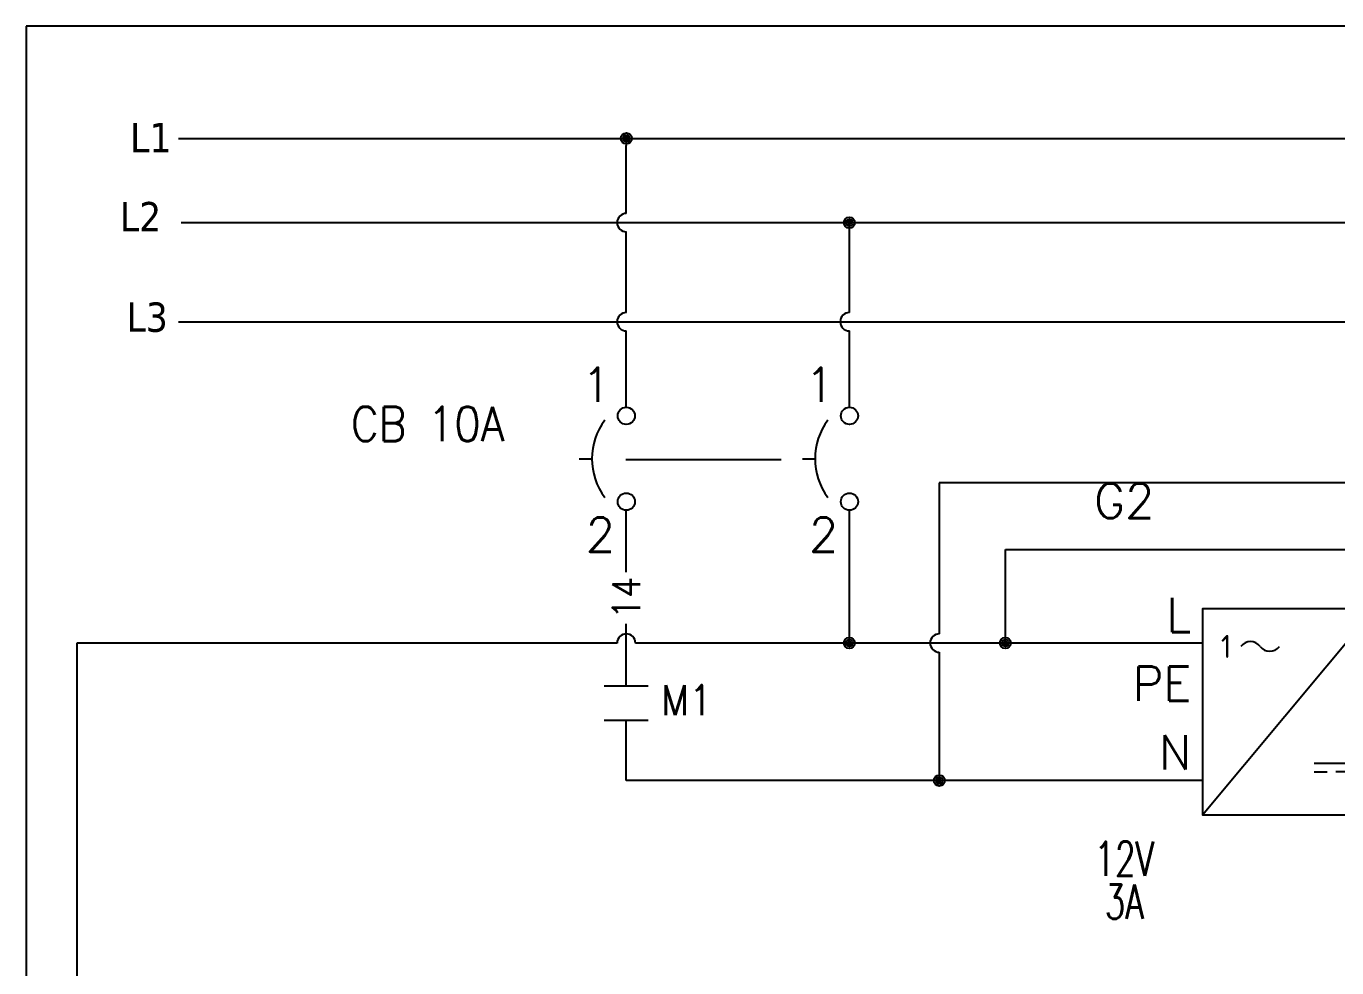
# Model space of a CAD drawing. Header units: millimetres. Extents: x 123.5 to 144.3, y 105.4 to 121.6.
# Drawn here: x 123.51 to 130.66, y 116.45 to 121.59 of the extents above; entities that cross this region are included whole.
import ezdxf
from ezdxf.enums import TextEntityAlignment as Align

# ---------------------------------------------------------------- set-up
doc = ezdxf.new("R2010")
doc.units = ezdxf.units.MM
doc.linetypes.add('HIDDEN2', pattern=[0.1875, 0.125, -0.0625])
for name, color, linetype in [('BLK_12AWG', 7, 'Continuous'), ('DESC', 250, 'Continuous'), ('LINK', 9, 'Continuous'), ('SYMS', 7, 'Continuous'), ('TAGS', 250, 'Continuous'), ('TERMS', 250, 'Continuous'), ('WIREFIXED', 7, 'Continuous'), ('WIRES', 7, 'Continuous')]:
    doc.layers.add(name, color=color, linetype=linetype)
doc.styles.get("Standard").update_dxf_attribs({"font": 'tahoma.ttf'})
doc.styles.add('WD', font='romans.shx')
doc.styles.add('WD_IEC', font='isocp2.shx', dxfattribs={"width": 0.9, "height": 4})

# ---------------------------------------------------------------- blocks, each defined once
blk = doc.blocks.new('HPW1_1PH')
for p, q in [((0, -0.625), (0.625, 0.125)), ((0.4066, -0.4373), (0.5317, -0.4373)), ((0.4066, -0.4686), (0.4535, -0.4686)), ((0.5317, -0.4686), (0.4848, -0.4686))]:
    blk.add_line(p, q)
blk.add_lwpolyline([(0.625, 0.125), (0, 0.125), (0, -0.625), (0.625, -0.625)], close=True)
for centre, start, end in [((0.175, -0.0387), 36.8699, 143.1301), ((0.245, 0.0138), 216.8699, 323.1301)]:
    blk.add_arc(centre, 0.0438, start, end)
at = {"style": 'WD_IEC'}
blk.add_text('1', height=0.084, dxfattribs=at).set_placement((0.105, -0.0124), align=Align.MIDDLE_RIGHT)
at = {"style": 'WD', "width": 0.7}
for tag, p in [('INST', (-0.2843, 0.7938)), ('LOC', (-0.2843, 0.6242)), ('RATING1', (-0.2843, 0.285)), ('XREF', (-0.2843, -0.691)), ('DESC1', (-0.2843, -0.8472)), ('DESC2', (-0.2843, -1.0035)), ('DESC3', (-0.2843, -1.1578))]:
    blk.add_attdef(tag, text='', height=0.125, dxfattribs=at).set_placement(p, align=Align.CENTER)
at = {"style": 'WD'}
blk.add_attdef('TAG1', text='', height=0.125, dxfattribs=at).set_placement((-0.2843, 0.4546), align=Align.CENTER)
at = {"linetype": 'Continuous', "style": 'WD', "flags": 9}
for tag, p in [('CAT', (0.8888, 0.2765)), ('MFG', (0.8868, 0.2571)), ('ASSYCODE', (0.8871, -0.5638))]:
    blk.add_attdef(tag, text='', height=0.01, dxfattribs=at).set_placement(p, align=Align.CENTER)
at = {"linetype": 'Continuous', "style": 'WD', "flags": 8}
for tag, p in [('TERM01', (-0.04, 0.04)), ('TERM04', (1.3525, -0.085)), ('TERM02', (-0.04, -0.2098)), ('TERM05', (1.3525, -0.335)), ('TERM03', (-0.04, -0.46))]:
    blk.add_attdef(tag, text='', height=0.125, dxfattribs=at).set_placement(p, align=Align.RIGHT)
at = {"style": 'WD'}
for tag, p, height, flags in [('X4TERM01', (0, 0), 0.0125, 1), ('X1TERM04', (0.625, -0.125), 0.0125, 1), ('X4TERM02', (0, -0.2498), 0.0125, 1), ('X1TERM05', (0.625, -0.375), 0.0125, 1), ('FAMILY', (0.8618, -0.4829), 0.01, 9), ('X4TERM03', (0, -0.5), 0.0125, 1)]:
    blk.add_attdef(tag, p, '', height=height, dxfattribs=dict(at, flags=flags))
blk = doc.blocks.new('VCB1')
at = {"linetype": 'HIDDEN2'}
blk.add_line((-0.1712, 0), (-0.125, 0), dxfattribs=at)
for centre in [(0, 0.1562), (0, -0.1562)]:
    blk.add_circle(centre, 0.0312)
blk.add_arc((0.1094, 0), 0.2344, 143.1301, 216.8699)
at = {"style": 'WD'}
for tag, p, width in [('INST', (0.2188, 0.3883), 0.7), ('LOC', (0.2188, 0.2188), 0.7), ('TAG1', (0.1269, 0.0644), 0.9), ('XREF', (0.1287, -0.09), 0.7), ('DESC1', (0.1287, -0.242), 0.7), ('DESC2', (0.1287, -0.3893), 0.7)]:
    blk.add_attdef(tag, p, '', height=0.125, dxfattribs=dict(at, width=width))
at = {"linetype": 'Continuous', "style": 'WD'}
for tag, height, flags, p in [('TERM01', 0.125, 8, (-0.055, 0.2066)), ('MFG', 0.01, 9, (-0.1421, -0.0881)), ('CAT', 0.01, 9, (-0.1421, -0.0731))]:
    blk.add_attdef(tag, text='', height=height, dxfattribs=dict(at, flags=flags)).set_placement(p, align=Align.RIGHT)
at = {"color": 7, "style": 'WD', "flags": 1}
for tag, p in [('X2TERM01', (0, 0.1875)), ('X8TERM02', (0, -0.1875))]:
    blk.add_attdef(tag, p, '', height=0.0125, dxfattribs=at)
at = {"style": 'WD', "width": 0.7}
blk.add_attdef('RATING1', text='', height=0.125, dxfattribs=at).set_placement((-0.1875, 0.0625), align=Align.RIGHT)
at = {"color": 7, "style": 'WD'}
for tag, p in [('X4LINK', (-0.25, 0)), ('X1LINK', (0, 0))]:
    blk.add_attdef(tag, p, '', height=0.01, dxfattribs=at)
at = {"style": 'WD', "flags": 9}
for tag, p in [('FAMILY', (-0.1421, -0.0365)), ('CONTACT', (-0.1288, -0.1291))]:
    blk.add_attdef(tag, text='', height=0.01, dxfattribs=at).set_placement(p, align=Align.RIGHT)
at = {"linetype": 'Continuous', "style": 'WD', "flags": 9}
blk.add_attdef('ASSYCODE', text='', height=0.01, dxfattribs=at).set_placement((-0.1533, -0.1061), align=Align.CENTER)
at = {"linetype": 'Continuous', "style": 'WD', "flags": 8}
blk.add_attdef('TERM02', text='', height=0.125, dxfattribs=at).set_placement((-0.0407, -0.2134), align=Align.TOP_RIGHT)
blk = doc.blocks.new('WDDOT')
for radius in [0.03, 0.0187, 0.00929]:
    blk.add_circle((0, 0), radius)
blk = doc.blocks.new('VMS21')
at = {"linetype": 'Continuous'}
for p, q in [((-0.08, 0.0625), (0.08, 0.0625)), ((-0.08, -0.0625), (0.08, -0.0625))]:
    blk.add_line(p, q, dxfattribs=at)
at = {"style": 'WD'}
for tag, p, height, width in [('INST', (0.125, 0.1785), 0.0625, 0.7), ('LOC', (0.125, 0.0938), 0.0625, 0.7), ('TAG2', (0.1269, -0.045), 0.1094, 0.9), ('XREF', (0.1287, -0.1369), 0.0625, 0.7), ('DESC1', (0.1287, -0.2264), 0.0625, 0.7), ('DESC2', (0.1287, -0.3112), 0.0625, 0.7)]:
    blk.add_attdef(tag, p, '', height=height, dxfattribs=dict(at, width=width))
at = {"linetype": 'Continuous', "style": 'WD', "width": 0.9, "flags": 8}
blk.add_attdef('TERM01', text='', height=0.0625, dxfattribs=at).set_placement((-0.0312, 0.125), align=Align.RIGHT)
at = {"color": 7, "style": 'WD', "flags": 1}
for tag, p in [('X2TERM01', (0, 0.0625)), ('X8TERM02', (0, -0.0625))]:
    blk.add_attdef(tag, p, '', height=0.0109, dxfattribs=at)
at = {"style": 'WD'}
for tag, p, flags in [('FAMILY', (-0.1808, 0.0031), 9), ('CONTACT', (-0.1808, -0.0135), 1)]:
    blk.add_attdef(tag, p, '', height=0.01, dxfattribs=dict(at, flags=flags))
at = {"color": 7, "style": 'WD'}
for tag, p in [('X4LINK', (-0.1406, 0)), ('X1LINK', (0.125, 0))]:
    blk.add_attdef(tag, p, '', height=0.01, dxfattribs=at)
at = {"linetype": 'Continuous', "style": 'WD', "width": 0.9, "flags": 8}
blk.add_attdef('TERM02', text='', height=0.0625, dxfattribs=at).set_placement((-0.0312, -0.125), align=Align.TOP_RIGHT)
blk = doc.blocks.new('WD_WNV1')
at = {"style": 'WD', "width": 0.9}
blk.add_attdef('WIRENO', text='', height=0.1, rotation=90, dxfattribs=at).set_placement((0, 0), align=Align.MIDDLE_CENTER)
at = {"style": 'WD', "flags": 1}
for tag, p in [('W01USER', (0, 0.0781)), ('W02USER', (0, 0.0703)), ('W03USER', (0, 0.0625)), ('W04USER', (0, 0.0547)), ('W05USER', (0, 0.0469)), ('W06USER', (0, 0.0391)), ('W07USER', (0, 0.0312)), ('W08USER', (0, 0.0234)), ('W09USER', (0, 0.0156)), ('W10USER', (0, 0.0078))]:
    blk.add_attdef(tag, text='', height=0.005, dxfattribs=at).set_placement(p, align=Align.CENTER)
at = {"color": 7, "style": 'WD'}
for tag, p in [('X2_TINY_DOT_DONT_REMOVE', (0, 0.0625)), ('X8_TINY_DOT_DONT_REMOVE', (0, -0.0625))]:
    blk.add_attdef(tag, p, '', height=0.0001, dxfattribs=at)
at = {"style": 'WD', "flags": 1}
for tag, p in [('X2TERM01', (0, 0.0625)), ('X8TERM01', (0, -0.0625))]:
    blk.add_attdef(tag, p, '', height=0.01, dxfattribs=at)

msp = doc.modelspace()

# ---------------------------------------------------------------- linework, layer by layer
at = {"color": 7, "linetype": 'Continuous'}
for p, q in [((144.2555, 121.5905), (123.5055, 121.5905)), ((123.5055, 121.5905), (123.5055, 105.4055))]:
    msp.add_line(p, q, dxfattribs=at)
at = {"layer": 'BLK_12AWG'}
for p, q in [((124.3362, 120.9782), (142.7112, 120.9782)), ((126.78, 120.5691), (126.78, 120.9397)), ((126.7802, 120.9397), (126.7802, 120.9782)), ((124.351, 120.5191), (142.726, 120.5191)), ((127.9975, 120.0282), (127.9975, 120.5191)), ((126.78, 120.0282), (126.78, 120.4691)), ((124.3362, 119.9782), (142.7112, 119.9782)), ((126.78, 119.512), (126.78, 119.9282)), ((127.9975, 119.512), (127.9975, 119.9282))]:
    msp.add_line(p, q, dxfattribs=at)
for centre in [(126.78, 120.5191), (126.78, 119.9782), (127.9975, 119.9782)]:
    msp.add_arc(centre, 0.05, 90, 270, dxfattribs=at)
at = {"layer": 'LINK'}
msp.add_lwpolyline([(126.7767, 119.2272), (127.6242, 119.2272)], dxfattribs=at)
at = {"layer": 'WIRES'}
for p, q in [((139.3263, 119.0988), (128.4878, 119.0988)), ((128.4878, 119.0988), (128.4878, 118.2755)), ((126.78, 118.6118), (126.78, 118.9495)), ((127.9975, 118.2255), (127.9975, 118.9495)), ((128.8486, 118.2255), (128.8486, 118.735)), ((128.8486, 118.735), (139.8164, 118.735)), ((126.78, 117.993), (126.78, 118.3307)), ((126.73, 118.2255), (123.7815, 118.2255)), ((123.7815, 118.2255), (123.7815, 106.6977)), ((127.9975, 118.2255), (126.83, 118.2255)), ((129.9236, 118.2255), (127.9975, 118.2255)), ((128.4878, 118.1755), (128.4878, 117.4755)), ((126.78, 117.4755), (126.78, 117.8055)), ((129.9236, 117.4755), (126.78, 117.4755))]:
    msp.add_line(p, q, dxfattribs=at)
for centre, start, end in [((126.78, 118.2255), 0, 180), ((128.4878, 118.2255), 90, 270)]:
    msp.add_arc(centre, 0.05, start, end, dxfattribs=at)

# ---------------------------------------------------------------- block references
at = {"layer": 'SYMS'}
for p in [(126.7802, 120.9782), (127.9975, 120.5191), (127.9975, 118.2255), (128.8486, 118.2255), (128.4878, 117.4755)]:
    msp.add_blockref('WDDOT', p, dxfattribs=at)
ref = msp.add_blockref('VCB1', (126.78, 119.2308), dxfattribs=dict(at, xscale=1.5, yscale=1.5, zscale=1.5))
ref.add_attrib('TAG1', 'CB 10A', (125.2768, 119.3274), dxfattribs={"layer": 'TAGS', "height": 0.1875, "style": 'WD', "width": 0.9})
ref.add_attrib('TERM02', '2', dxfattribs={"layer": 'TERMS', "linetype": 'Continuous', "height": 0.1875, "style": 'WD', "flags": 8}).set_placement((126.7189, 118.9106), align=Align.TOP_RIGHT)
ref.add_attrib('TERM01', '1', dxfattribs={"layer": 'TERMS', "linetype": 'Continuous', "height": 0.1875, "style": 'WD', "flags": 8}).set_placement((126.6975, 119.5407), align=Align.RIGHT)
ref = msp.add_blockref('VCB1', (127.9975, 119.2308), dxfattribs=dict(at, xscale=1.5, yscale=1.5, zscale=1.5))
ref.add_attrib('TERM02', '2', dxfattribs={"layer": 'TERMS', "linetype": 'Continuous', "height": 0.1875, "style": 'WD', "flags": 8}).set_placement((127.9364, 118.9106), align=Align.TOP_RIGHT)
ref.add_attrib('TERM01', '1', dxfattribs={"layer": 'TERMS', "linetype": 'Continuous', "height": 0.1875, "style": 'WD', "flags": 8}).set_placement((127.915, 119.5407), align=Align.RIGHT)
ref = msp.add_blockref('HPW1_1PH', (129.9236, 118.2255), dxfattribs=dict(at, xscale=1.5, yscale=1.5, zscale=1.5))
ref.add_attrib('TERM01', 'L', dxfattribs={"layer": 'TERMS', "linetype": 'Continuous', "height": 0.1875, "style": 'WD', "flags": 8}).set_placement((129.8636, 118.2855), align=Align.RIGHT)
ref.add_attrib('TERM02', 'PE', dxfattribs={"layer": 'TERMS', "linetype": 'Continuous', "height": 0.1875, "style": 'WD', "flags": 8}).set_placement((129.8636, 117.9108), align=Align.RIGHT)
ref.add_attrib('TERM03', 'N', dxfattribs={"layer": 'TERMS', "linetype": 'Continuous', "height": 0.1875, "style": 'WD', "flags": 8}).set_placement((129.8636, 117.5355), align=Align.RIGHT)
ref.add_attrib('TERM04', '+', dxfattribs={"layer": 'TERMS', "linetype": 'Continuous', "height": 0.1875, "style": 'WD', "flags": 8}).set_placement((131.1119, 118.3044), align=Align.RIGHT)
ref.add_attrib('TERM05', 'M', dxfattribs={"layer": 'TERMS', "linetype": 'Continuous', "height": 0.1875, "style": 'WD', "flags": 8}).set_placement((131.1365, 117.4314), align=Align.RIGHT)
ref.add_attrib('TAG1', 'G2', dxfattribs={"layer": 'TAGS', "height": 0.1875, "style": 'WD'}).set_placement((129.4972, 118.9075), align=Align.CENTER)
ref.add_attrib('DESC2', '3A', dxfattribs={"layer": 'DESC', "height": 0.1875, "style": 'WD', "width": 0.7}).set_placement((129.4972, 116.7204), align=Align.CENTER)
ref.add_attrib('DESC1', '12V', dxfattribs={"layer": 'DESC', "height": 0.1875, "style": 'WD', "width": 0.7}).set_placement((129.4972, 116.9547), align=Align.CENTER)
ref = msp.add_blockref('VMS21', (126.78, 117.8992), dxfattribs=dict(at, xscale=1.5, yscale=1.5, zscale=1.5))
ref.add_attrib('TAG2', 'M1', (126.9704, 117.8317), dxfattribs={"layer": 'TAGS', "height": 0.16406, "style": 'WD', "width": 0.9})
at = {"layer": 'WIREFIXED'}
ref = msp.add_blockref('WD_WNV1', (126.78, 118.4713), dxfattribs=dict(at, xscale=1.5, yscale=1.5, zscale=1.5))
ref.add_attrib('X2_TINY_DOT_DONT_REMOVE', '.', (126.78, 118.6118), dxfattribs={"layer": '0', "color": 7, "height": 0.00015, "style": 'WD'})
ref.add_attrib('X8_TINY_DOT_DONT_REMOVE', '.', (126.78, 118.3307), dxfattribs={"layer": '0', "color": 7, "height": 0.00015, "style": 'WD'})
ref.add_attrib('WIRENOF', '14', dxfattribs={"height": 0.15, "rotation": 90, "style": 'WD', "width": 0.9}).set_placement((126.78, 118.4713), align=Align.MIDDLE_CENTER)

# ---------------------------------------------------------------- texts
at = {"char_height": 0.16, "attachment_point": 1}
for s, insert in [('L1', (124.0724, 121.0629)), ('L2', (124.0168, 120.6316)), ('L3', (124.0528, 120.0834))]:
    msp.add_mtext_dynamic_manual_height_columns(s, width=0.371937, gutter_width=0.05, heights=[0], dxfattribs=dict(at, insert=insert))

doc.saveas('drawing.dxf')
